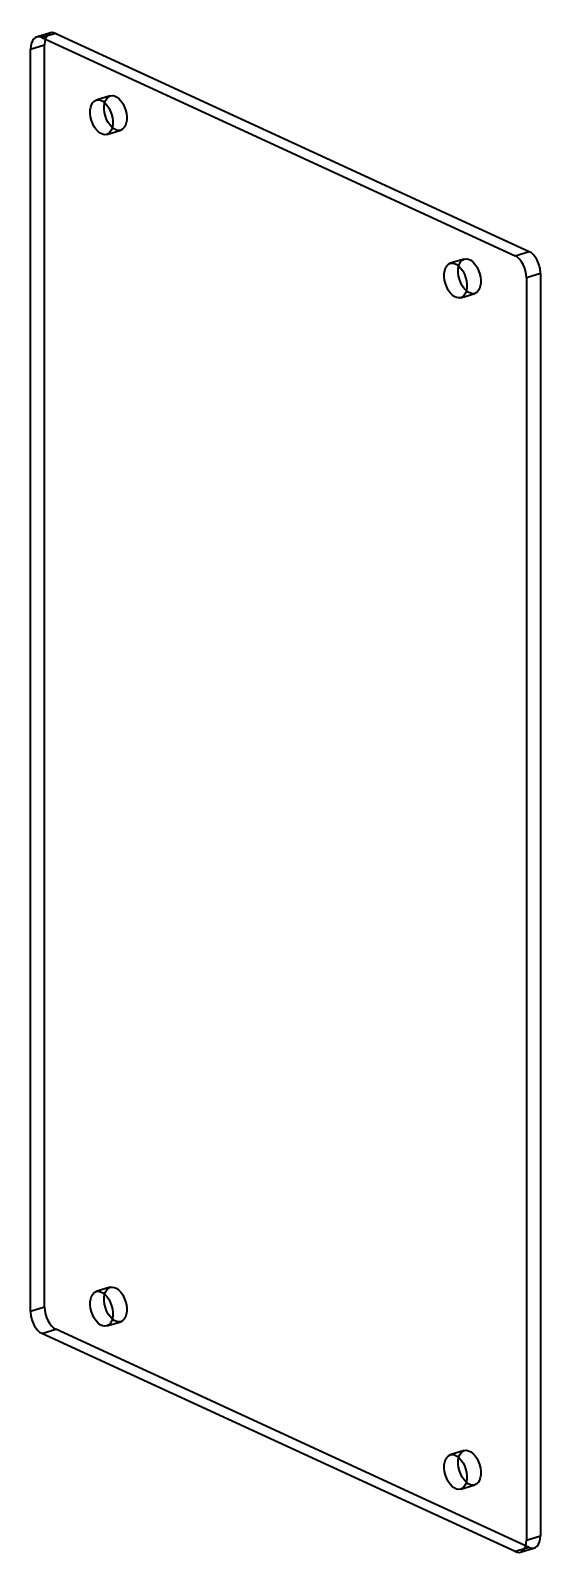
# Model space of a CAD drawing. Header units: millimetres. Extents: x -1 to 44, y -21 to 115.
import ezdxf

# ---------------------------------------------------------------- set-up
doc = ezdxf.new("R2010")
doc.units = ezdxf.units.MM
doc.layers.add('1', color=7, linetype='Continuous', true_color=0xffffff)

msp = doc.modelspace()

# ---------------------------------------------------------------- linework, layer by layer
at = {"layer": '1', "color": 96, "linetype": 'Continuous', "lineweight": 35}
for p, q in [((0.542434, 114.789412), (-0.698533, 114.410257)), ((1.00995, 114.742208), (-0.231017, 114.363053)), ((-0.231017, 114.363053), (41.839733, 94.956114)), ((1.00995, 114.742208), (43.080701, 95.335269)), ((-1.240967, 113.345968), (0, 113.725123)), ((-1.240967, 1.103813), (-1.240967, 113.345968)), ((0, 1.482968), (0, 113.725123)), ((5.844674, 109.192219), (4.603707, 108.813064)), ((5.538739, 105.752719), (6.779707, 106.131874)), ((41.839733, 94.956114), (43.080701, 95.335269)), ((37.310944, 94.677051), (36.069977, 94.297897)), ((44.090651, 93.386417), (42.849684, 93.007262)), ((42.849684, 93.007262), (42.849684, -19.234892)), ((44.090651, 93.386417), (44.090651, -18.855737)), ((37.00501, 91.237551), (38.245977, 91.616706)), ((5.844674, 3.252679), (4.603707, 2.873525)), ((0, 1.482968), (-1.240967, 1.103813)), ((5.538739, -0.186821), (6.779707, 0.192334)), ((-0.231017, -0.845038), (1.00995, -0.465883)), ((41.839733, -20.251977), (-0.231017, -0.845038)), ((43.080701, -19.872822), (1.00995, -0.465883)), ((37.310944, -11.262488), (36.069977, -11.641643)), ((37.00501, -14.701988), (38.245977, -14.322834)), ((42.849684, -19.234892), (44.090651, -18.855737)), ((43.080701, -19.872822), (41.839733, -20.251977)), ((42.30725, -20.299182), (43.548217, -19.920027))]:
    msp.add_line(p, q, dxfattribs=at)
for centre, major_axis, start_param, end_param in [((-0.231017, 112.880085), (0.467516, -1.530173), 2.6603172796, 4.2311136064), ((1.00995, 113.259239), (-0.467516, 1.530173), 5.8019099332, 7.37270626), ((41.839733, 93.473145), (0.467516, -1.530173), 1.0895209529, 2.6603172796), ((43.080701, 93.8523), (-0.467516, 1.530173), 4.2311136064, 5.8019099332), ((1.00995, 1.017085), (-0.467516, 1.530173), 1.0895209529, 2.6603172796), ((-0.231017, 0.63793), (0.467516, -1.530173), 4.2311136064, 5.8019099332), ((43.080701, -18.389854), (-0.467516, 1.530173), 2.6603172796, 4.2311136064), ((41.839733, -18.769009), (0.467516, -1.530173), 5.8019099332, 7.37270626)]:
    msp.add_ellipse(centre, major_axis=major_axis, ratio=0.585049, start_param=start_param, end_param=end_param, dxfattribs=at)
for centre in [(5.071223, 107.282891), (6.312191, 107.662046), (36.537493, 92.767724), (37.778461, 93.146879), (5.071223, 1.343352), (6.312191, 1.722507), (36.537493, -13.171816), (37.778461, -12.792661)]:
    msp.add_ellipse(centre, major_axis=(-0.467516, 1.530173), ratio=0.585049, dxfattribs=at)

doc.saveas('drawing.dxf')
